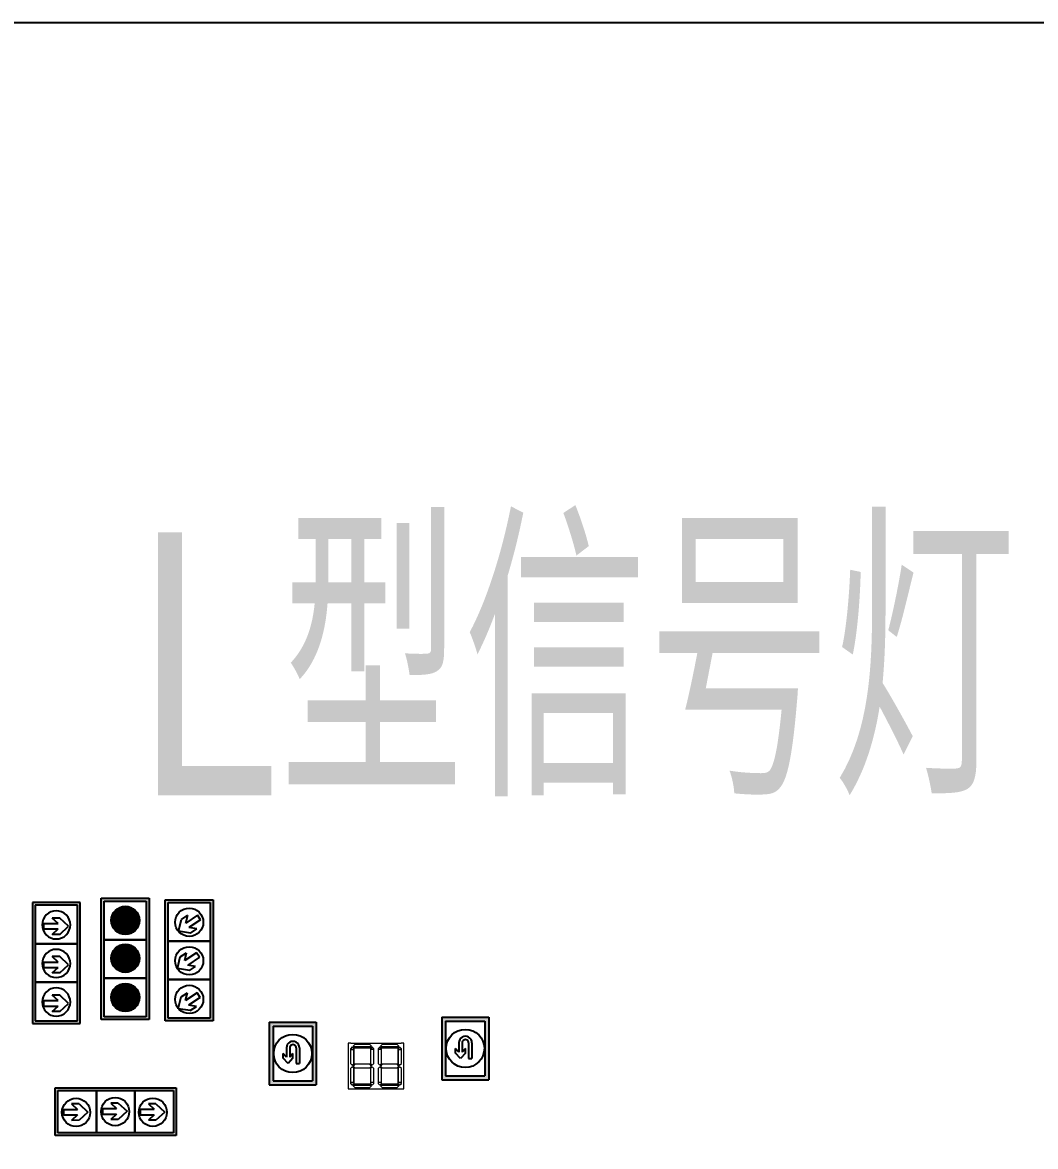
# Model space of a CAD drawing. Header units: millimetres. Extents: x 108070 to 108876, y 12470 to 12955.
# Drawn here: x 108112.1 to 108170, y 12818.6 to 12882.8 of the extents above; entities that cross this region are included whole.
import ezdxf

# ---------------------------------------------------------------- set-up
doc = ezdxf.new("R2010")
doc.units = ezdxf.units.MM
doc.header["$LTSCALE"] = 10
doc.layers.get('0').update_dxf_attribs({"linetype": 'CONTINUOUS'})
doc.layers.add('@-交通信号', color=7, linetype='CONTINUOUS')
doc.layers.add('@-图框', color=7, linetype='CONTINUOUS')
doc.styles.add('gpshz', font='txt.shx', dxfattribs={"width": 0.7, "bigfont": 'hztxt.shx'})

# ---------------------------------------------------------------- blocks, each defined once
blk = doc.blocks.new('A$C0A802095')
at = {"layer": '@-交通信号'}
h = blk.add_hatch(color=256, dxfattribs=at)
h.paths.add_polyline_path([(0, 2.385), (1.789, 2.385), (1.789, 0), (0, 0)])
h.paths.add_polyline_path([(0.149, 2.236), (1.64, 2.236), (1.64, 0.149), (0.149, 0.149)], flags=16)
at = {"layer": '@-交通信号', "color": 7}
for p, q in [((0, 2.385), (0, 0)), ((0, 2.385), (1.789, 2.385)), ((0.149, 2.236), (0.149, 0.149)), ((0.149, 2.236), (1.64, 2.236)), ((1.64, 2.236), (1.64, 0.149)), ((1.789, 2.385), (1.789, 0)), ((1.789, 1.189), (1.786, 1.193)), ((1.024, 0.812), (1.148, 0.812)), ((0, 0), (1.789, 0)), ((0.149, 0.149), (1.64, 0.149))]:
    blk.add_line(p, q, dxfattribs=at)
at = {"layer": '@-交通信号'}
for p, q in [((0.653, 1.407), (0.653, 1.051)), ((0.777, 1.407), (0.777, 1.051)), ((1.024, 1.407), (1.024, 0.812)), ((1.148, 1.407), (1.148, 0.812)), ((0.527, 1.015), (0.527, 1.187)), ((0.653, 1.051), (0.527, 1.187)), ((0.715, 0.812), (0.527, 1.015)), ((0.902, 1.015), (0.715, 0.812)), ((0.902, 1.187), (0.777, 1.051)), ((0.902, 1.015), (0.902, 1.187))]:
    blk.add_line(p, q, dxfattribs=at)
blk.add_lwpolyline([(0, 0), (1.789, 0)], dxfattribs=at)
at = {"layer": '@-交通信号', "color": 7}
blk.add_ellipse((0.895, 1.193), major_axis=(0, 0.727), ratio=1, start_param=4.712388, end_param=10.995573, dxfattribs=at)
at = {"layer": '@-交通信号'}
for major_axis in [(-0.175, 0.175), (-0.0875, 0.0875)]:
    blk.add_ellipse((0.901, 1.407), major_axis=major_axis, ratio=1, start_param=3.927162, end_param=7.068755, dxfattribs=at)
blk = doc.blocks.new('A$C08673EE5')
at = {"layer": '@-交通信号', "linetype": 'Continuous', "lineweight": 0}
for p, q in [((0, 530), (0, 0)), ((30, 530), (0, 530)), ((30, 530), (620, 530)), ((650, 530), (620, 530)), ((650, 0), (650, 530)), ((49, 487), (29, 467)), ((29, 467), (29, 294)), ((30, 459), (29, 459)), ((30, 459), (30, 468)), ((30, 459), (30, 467)), ((30, 459), (30, 459)), ((30, 459), (59, 459)), ((60, 459), (30, 459)), ((32, 459), (32, 459)), ((40, 459), (40, 459)), ((69, 467), (49, 487)), ((53, 459), (53, 459)), ((78, 516), (58, 496)), ((58, 496), (78, 476)), ((59, 459), (61, 459)), ((59, 459), (59, 459)), ((60, 459), (60, 460)), ((69, 459), (60, 459)), ((61, 459), (61, 285)), ((63, 491), (267, 491)), ((69, 294), (69, 467)), ((252, 516), (78, 516)), ((78, 476), (252, 476)), ((272, 496), (252, 516)), ((252, 476), (272, 496)), ((280, 487), (260, 467)), ((260, 467), (260, 294)), ((300, 459), (260, 459)), ((300, 467), (280, 487)), ((300, 294), (300, 467)), ((370, 487), (350, 467)), ((350, 467), (350, 294)), ((390, 459), (350, 459)), ((390, 467), (370, 487)), ((398, 516), (378, 496)), ((378, 496), (398, 476)), ((383, 491), (587, 491)), ((390, 294), (390, 467)), ((572, 516), (398, 516)), ((398, 476), (572, 476)), ((592, 496), (572, 516)), ((572, 476), (592, 496)), ((601, 487), (581, 467)), ((581, 467), (581, 294)), ((590, 459), (581, 459)), ((589, 285), (589, 459)), ((589, 459), (590, 459)), ((590, 460), (590, 459)), ((590, 459), (620, 459)), ((590, 459), (590, 459)), ((620, 459), (590, 459)), ((597, 459), (597, 459)), ((621, 467), (601, 487)), ((610, 459), (610, 459)), ((618, 459), (618, 459)), ((620, 468), (620, 459)), ((620, 467), (620, 459)), ((620, 459), (620, 459)), ((620, 459), (621, 459)), ((621, 294), (621, 467)), ((29, 294), (49, 274)), ((49, 274), (69, 294)), ((78, 285), (58, 265)), ((58, 265), (78, 245)), ((252, 285), (78, 285)), ((272, 265), (252, 285)), ((252, 245), (272, 265)), ((260, 294), (280, 274)), ((280, 274), (300, 294)), ((350, 294), (370, 274)), ((370, 274), (390, 294)), ((398, 285), (378, 265)), ((378, 265), (398, 245)), ((572, 285), (398, 285)), ((592, 265), (572, 285)), ((572, 245), (592, 265)), ((581, 294), (601, 274)), ((589, 263), (589, 267)), ((601, 274), (621, 294)), ((49, 256), (29, 236)), ((29, 236), (29, 63)), ((69, 236), (49, 256)), ((61, 245), (61, 71)), ((69, 63), (69, 236)), ((78, 245), (252, 245)), ((280, 256), (260, 236)), ((260, 236), (260, 63)), ((300, 236), (280, 256)), ((300, 63), (300, 236)), ((370, 256), (350, 236)), ((350, 236), (350, 63)), ((390, 236), (370, 256)), ((390, 63), (390, 236)), ((398, 245), (572, 245)), ((601, 256), (581, 236)), ((581, 236), (581, 63)), ((589, 71), (589, 245)), ((621, 236), (601, 256)), ((621, 63), (621, 236)), ((0, 0), (30, 0)), ((30, 71), (29, 71)), ((29, 63), (49, 43)), ((30, 71), (30, 71)), ((30, 62), (30, 71)), ((59, 71), (30, 71)), ((30, 62), (30, 71)), ((30, 71), (60, 71)), ((30, 0), (321, 0)), ((32, 71), (32, 71)), ((40, 71), (40, 71)), ((49, 43), (69, 63)), ((53, 71), (53, 71)), ((78, 54), (58, 34)), ((58, 34), (78, 14)), ((61, 71), (59, 71)), ((59, 71), (59, 71)), ((60, 71), (60, 69)), ((69, 71), (60, 71)), ((267, 39), (63, 39)), ((252, 54), (78, 54)), ((78, 14), (252, 14)), ((272, 34), (252, 54)), ((252, 14), (272, 34)), ((300, 71), (260, 71)), ((260, 63), (280, 43)), ((280, 43), (300, 63)), ((321, 0), (620, 0)), ((390, 71), (350, 71)), ((350, 63), (370, 43)), ((370, 43), (390, 63)), ((398, 54), (378, 34)), ((378, 34), (398, 14)), ((587, 39), (383, 39)), ((572, 54), (398, 54)), ((398, 14), (572, 14)), ((592, 34), (572, 54)), ((572, 14), (592, 34)), ((590, 71), (581, 71)), ((581, 63), (601, 43)), ((590, 71), (589, 71)), ((620, 71), (590, 71)), ((590, 71), (590, 71)), ((590, 71), (620, 71)), ((590, 69), (590, 71)), ((597, 71), (597, 71)), ((601, 43), (621, 63)), ((610, 71), (610, 71)), ((618, 71), (618, 71)), ((620, 71), (620, 71)), ((620, 71), (621, 71)), ((620, 71), (620, 62)), ((620, 71), (620, 62)), ((620, 0), (650, 0))]:
    blk.add_line(p, q, dxfattribs=at)
blk = doc.blocks.new('A$C543B7F0F')
at = {"layer": '@-交通信号'}
h = blk.add_hatch(color=256, dxfattribs=at)
h.paths.add_polyline_path([(0, 2.385), (1.789, 2.385), (1.789, 0), (0, 0)])
h.paths.add_polyline_path([(0.149, 2.236), (1.64, 2.236), (1.64, 0.149), (0.149, 0.149)], flags=16)
at = {"layer": '@-交通信号', "color": 7}
for p, q in [((0, 2.385), (0, 0)), ((0, 2.385), (1.789, 2.385)), ((0.149, 2.236), (0.149, 0.149)), ((0.149, 2.236), (1.64, 2.236)), ((1.64, 2.236), (1.64, 0.149)), ((1.789, 2.385), (1.789, 0)), ((1.789, 1.189), (1.786, 1.193)), ((1.024, 0.812), (1.148, 0.812)), ((0, 0), (1.789, 0)), ((0.149, 0.149), (1.64, 0.149))]:
    blk.add_line(p, q, dxfattribs=at)
at = {"layer": '@-交通信号'}
for p, q in [((0.653, 1.407), (0.653, 1.051)), ((0.777, 1.407), (0.777, 1.051)), ((1.024, 1.407), (1.024, 0.812)), ((1.148, 1.407), (1.148, 0.812)), ((0.527, 1.015), (0.527, 1.187)), ((0.653, 1.051), (0.527, 1.187)), ((0.715, 0.812), (0.527, 1.015)), ((0.902, 1.015), (0.715, 0.812)), ((0.902, 1.187), (0.777, 1.051)), ((0.902, 1.015), (0.902, 1.187)), ((0, 0), (1.789, 0))]:
    blk.add_line(p, q, dxfattribs=at)
at = {"layer": '@-交通信号', "color": 7}
blk.add_ellipse((0.895, 1.193), major_axis=(0, 0.727), ratio=1, start_param=4.712388, end_param=10.995573, dxfattribs=at)
at = {"layer": '@-交通信号'}
for major_axis in [(-0.175, 0.175), (-0.0875, 0.0875)]:
    blk.add_ellipse((0.901, 1.407), major_axis=major_axis, ratio=1, start_param=3.927162, end_param=7.068755, dxfattribs=at)
blk = doc.blocks.new('A$C2B1B455F')
at = {"layer": '@-交通信号'}
h = blk.add_hatch(color=256, dxfattribs=at)
h.paths.add_polyline_path([(0, 2.307), (0, 0.733), (0, -0.733), (0, -2.307), (-1.816, -2.307), (-1.816, -0.733), (-1.816, 0.733), (-1.816, 2.307)])
h.paths.add_polyline_path([(-0.106, 2.2), (-0.106, 0.733), (-0.106, -0.733), (-0.106, -2.2), (-1.71, -2.2), (-1.71, -0.733), (-1.71, 0.733), (-1.71, 2.2)], flags=16)
for p, q in [((-1.816, 0.733), (-1.816, 2.307)), ((-1.816, 2.307), (0, 2.307)), ((-1.71, 0.733), (-1.71, 2.2)), ((-1.71, 2.2), (-0.106, 2.2)), ((-0.106, 2.2), (-0.106, 0.733)), ((0, 2.307), (0, 0.733)), ((-1.076, 1.467), (-1.319, 1.711)), ((-1.064, 1.467), (-1.315, 1.718)), ((-1.052, 1.467), (-1.31, 1.726)), ((-1.04, 1.467), (-1.305, 1.733)), ((-1.028, 1.467), (-1.3, 1.74)), ((-1.016, 1.467), (-1.295, 1.747)), ((-1.003, 1.467), (-1.29, 1.754)), ((-0.991, 1.467), (-1.285, 1.761)), ((-0.979, 1.467), (-1.28, 1.768)), ((-0.967, 1.467), (-1.275, 1.775)), ((-0.955, 1.467), (-1.269, 1.781)), ((-0.943, 1.467), (-1.263, 1.788)), ((-0.931, 1.467), (-1.258, 1.794)), ((-0.919, 1.467), (-1.252, 1.8)), ((-0.907, 1.467), (-1.246, 1.806)), ((-0.902, 1.474), (-1.24, 1.812)), ((-0.902, 1.486), (-1.234, 1.818)), ((-0.902, 1.498), (-1.228, 1.824)), ((-0.902, 1.51), (-1.221, 1.83)), ((-0.902, 1.522), (-1.215, 1.835)), ((-0.902, 1.535), (-1.208, 1.841)), ((-0.902, 1.547), (-1.202, 1.846)), ((-0.902, 1.559), (-1.195, 1.852)), ((-0.902, 1.571), (-1.188, 1.857)), ((-0.902, 1.583), (-1.181, 1.862)), ((-0.902, 1.595), (-1.174, 1.867)), ((-0.902, 1.607), (-1.167, 1.871)), ((-0.902, 1.619), (-1.159, 1.876)), ((-0.902, 1.631), (-1.152, 1.881)), ((-0.902, 1.643), (-1.144, 1.885)), ((-0.902, 1.655), (-1.136, 1.89)), ((-0.902, 1.667), (-1.129, 1.894)), ((-0.902, 1.679), (-1.121, 1.898)), ((-0.902, 1.691), (-1.113, 1.902)), ((-0.902, 1.703), (-1.105, 1.906)), ((-0.902, 1.715), (-1.096, 1.91)), ((-0.902, 1.727), (-1.088, 1.913)), ((-0.902, 1.739), (-1.079, 1.917)), ((-0.902, 1.751), (-1.071, 1.92)), ((-0.902, 1.763), (-1.062, 1.923)), ((-0.902, 1.776), (-1.053, 1.926)), ((-0.902, 1.788), (-1.044, 1.929)), ((-0.902, 1.8), (-1.034, 1.932)), ((-0.902, 1.812), (-1.025, 1.935)), ((-0.902, 1.824), (-1.015, 1.937)), ((-0.902, 1.836), (-1.005, 1.939)), ((-0.902, 1.848), (-0.995, 1.941)), ((-0.902, 1.86), (-0.985, 1.943)), ((-0.902, 1.872), (-0.975, 1.945)), ((-0.902, 1.884), (-0.964, 1.946)), ((-0.902, 1.896), (-0.954, 1.948)), ((-0.902, 1.908), (-0.943, 1.949)), ((-0.902, 1.92), (-0.931, 1.95)), ((-0.902, 1.932), (-0.92, 1.95)), ((-0.902, 1.944), (-0.908, 1.95)), ((-0.425, 1.467), (-0.902, 1.944)), ((-0.437, 1.467), (-0.902, 1.932)), ((-0.449, 1.467), (-0.902, 1.92)), ((-0.461, 1.467), (-0.902, 1.908)), ((-0.473, 1.467), (-0.902, 1.896)), ((-0.485, 1.467), (-0.902, 1.884)), ((-0.497, 1.467), (-0.902, 1.872)), ((-0.509, 1.467), (-0.902, 1.86)), ((-0.522, 1.467), (-0.902, 1.848)), ((-0.534, 1.467), (-0.902, 1.836)), ((-0.546, 1.467), (-0.902, 1.824)), ((-0.558, 1.467), (-0.902, 1.812)), ((-0.57, 1.467), (-0.902, 1.8)), ((-0.582, 1.467), (-0.902, 1.788)), ((-0.594, 1.467), (-0.902, 1.776)), ((-0.606, 1.467), (-0.902, 1.763)), ((-0.618, 1.467), (-0.902, 1.751)), ((-0.63, 1.467), (-0.902, 1.739)), ((-0.642, 1.467), (-0.902, 1.727)), ((-0.654, 1.467), (-0.902, 1.715)), ((-0.419, 1.473), (-0.896, 1.95)), ((-0.419, 1.486), (-0.884, 1.95)), ((-0.42, 1.498), (-0.871, 1.949)), ((-0.421, 1.511), (-0.858, 1.948)), ((-0.422, 1.525), (-0.844, 1.947)), ((-0.424, 1.539), (-0.831, 1.945)), ((-0.427, 1.553), (-0.816, 1.943)), ((-0.429, 1.568), (-0.801, 1.94)), ((-0.433, 1.584), (-0.785, 1.936)), ((-0.437, 1.6), (-0.769, 1.932)), ((-0.443, 1.618), (-0.752, 1.927)), ((-0.449, 1.636), (-0.733, 1.92)), ((-0.457, 1.656), (-0.713, 1.912)), ((-0.467, 1.678), (-0.691, 1.902)), ((-0.48, 1.704), (-0.666, 1.889)), ((-0.499, 1.734), (-0.635, 1.87)), ((-0.538, 1.785), (-0.584, 1.831)), ((-0.906, 0.985), (-1.385, 1.463)), ((-0.918, 0.985), (-1.385, 1.451)), ((-0.931, 0.985), (-1.384, 1.438)), ((-0.944, 0.986), (-1.383, 1.425)), ((-0.957, 0.988), (-1.382, 1.412)), ((-0.971, 0.99), (-1.38, 1.398)), ((-0.986, 0.992), (-1.378, 1.384)), ((-1.293, 1.467), (-1.377, 1.552)), ((-0.902, 0.992), (-1.377, 1.467)), ((-1.281, 1.467), (-1.375, 1.562)), ((-1.001, 0.995), (-1.375, 1.369)), ((-1.269, 1.467), (-1.373, 1.572)), ((-1.256, 1.467), (-1.371, 1.582)), ((-1.016, 0.998), (-1.371, 1.353)), ((-1.244, 1.467), (-1.369, 1.592)), ((-1.032, 1.002), (-1.367, 1.337)), ((-1.232, 1.467), (-1.366, 1.601)), ((-0.902, 1.004), (-1.365, 1.467)), ((-1.22, 1.467), (-1.363, 1.61)), ((-1.05, 1.008), (-1.362, 1.32)), ((-1.208, 1.467), (-1.36, 1.619)), ((-1.196, 1.467), (-1.357, 1.628)), ((-1.068, 1.014), (-1.355, 1.301)), ((-1.184, 1.467), (-1.354, 1.637)), ((-0.902, 1.016), (-1.353, 1.467)), ((-1.172, 1.467), (-1.351, 1.646)), ((-1.16, 1.467), (-1.347, 1.655)), ((-1.148, 1.467), (-1.344, 1.663)), ((-0.902, 1.029), (-1.341, 1.467)), ((-1.136, 1.467), (-1.34, 1.671)), ((-1.124, 1.467), (-1.336, 1.679)), ((-1.112, 1.467), (-1.332, 1.687)), ((-0.902, 1.041), (-1.329, 1.467)), ((-1.1, 1.467), (-1.328, 1.695)), ((-1.088, 1.467), (-1.323, 1.703)), ((-0.902, 1.053), (-1.317, 1.467)), ((-0.902, 1.065), (-1.305, 1.467)), ((-0.902, 1.077), (-1.293, 1.467)), ((-0.902, 1.089), (-1.281, 1.467)), ((-0.902, 1.101), (-1.269, 1.467)), ((-0.902, 1.113), (-1.256, 1.467)), ((-0.902, 1.125), (-1.244, 1.467)), ((-0.902, 1.137), (-1.232, 1.467)), ((-0.902, 1.149), (-1.22, 1.467)), ((-0.902, 1.161), (-1.208, 1.467)), ((-0.902, 1.173), (-1.196, 1.467)), ((-0.902, 1.185), (-1.184, 1.467)), ((-0.902, 1.197), (-1.172, 1.467)), ((-0.902, 1.209), (-1.16, 1.467)), ((-0.902, 1.221), (-1.148, 1.467)), ((-0.902, 1.233), (-1.136, 1.467)), ((-0.902, 1.245), (-1.124, 1.467)), ((-0.902, 1.257), (-1.112, 1.467)), ((-0.902, 1.269), (-1.1, 1.467)), ((-0.902, 1.282), (-1.088, 1.467)), ((-0.902, 1.294), (-1.076, 1.467)), ((-0.902, 1.306), (-1.064, 1.467)), ((-0.902, 1.318), (-1.052, 1.467)), ((-0.902, 1.33), (-1.04, 1.467)), ((-0.902, 1.342), (-1.028, 1.467)), ((-0.902, 1.354), (-1.016, 1.467)), ((-0.902, 1.366), (-1.003, 1.467)), ((-0.902, 1.378), (-0.991, 1.467)), ((-0.902, 1.39), (-0.979, 1.467)), ((-0.902, 1.402), (-0.967, 1.467)), ((-0.902, 1.414), (-0.955, 1.467)), ((-0.902, 1.426), (-0.943, 1.467)), ((-0.902, 1.438), (-0.931, 1.467)), ((-0.902, 1.45), (-0.919, 1.467)), ((-0.902, 1.462), (-0.907, 1.467)), ((-0.666, 1.467), (-0.902, 1.703)), ((-0.678, 1.467), (-0.902, 1.691)), ((-0.69, 1.467), (-0.902, 1.679)), ((-0.702, 1.467), (-0.902, 1.667)), ((-0.714, 1.467), (-0.902, 1.655)), ((-0.726, 1.467), (-0.902, 1.643)), ((-0.738, 1.467), (-0.902, 1.631)), ((-0.75, 1.467), (-0.902, 1.619)), ((-0.763, 1.467), (-0.902, 1.607)), ((-0.775, 1.467), (-0.902, 1.595)), ((-0.787, 1.467), (-0.902, 1.583)), ((-0.799, 1.467), (-0.902, 1.571)), ((-0.811, 1.467), (-0.902, 1.559)), ((-0.823, 1.467), (-0.902, 1.547)), ((-0.835, 1.467), (-0.902, 1.535)), ((-0.847, 1.467), (-0.902, 1.522)), ((-0.859, 1.467), (-0.902, 1.51)), ((-0.871, 1.467), (-0.902, 1.498)), ((-0.883, 1.467), (-0.902, 1.486)), ((-0.895, 1.467), (-0.902, 1.474)), ((-0.563, 1.123), (-0.902, 1.462)), ((-0.569, 1.117), (-0.902, 1.45)), ((-0.575, 1.112), (-0.902, 1.438)), ((-0.582, 1.106), (-0.902, 1.426)), ((-0.588, 1.1), (-0.902, 1.414)), ((-0.595, 1.095), (-0.902, 1.402)), ((-0.601, 1.089), (-0.902, 1.39)), ((-0.608, 1.084), (-0.902, 1.378)), ((-0.615, 1.079), (-0.902, 1.366)), ((-0.622, 1.074), (-0.902, 1.354)), ((-0.629, 1.069), (-0.902, 1.342)), ((-0.636, 1.064), (-0.902, 1.33)), ((-0.644, 1.059), (-0.902, 1.318)), ((-0.651, 1.055), (-0.902, 1.306)), ((-0.659, 1.05), (-0.902, 1.294)), ((-0.557, 1.129), (-0.895, 1.467)), ((-0.551, 1.136), (-0.883, 1.467)), ((-0.545, 1.142), (-0.871, 1.467)), ((-0.54, 1.148), (-0.859, 1.467)), ((-0.534, 1.155), (-0.847, 1.467)), ((-0.528, 1.161), (-0.835, 1.467)), ((-0.523, 1.168), (-0.823, 1.467)), ((-0.518, 1.175), (-0.811, 1.467)), ((-0.513, 1.181), (-0.799, 1.467)), ((-0.508, 1.188), (-0.787, 1.467)), ((-0.503, 1.196), (-0.775, 1.467)), ((-0.498, 1.203), (-0.763, 1.467)), ((-0.493, 1.21), (-0.75, 1.467)), ((-0.489, 1.218), (-0.738, 1.467)), ((-0.484, 1.225), (-0.726, 1.467)), ((-0.48, 1.233), (-0.714, 1.467)), ((-0.475, 1.241), (-0.702, 1.467)), ((-0.471, 1.249), (-0.69, 1.467)), ((-0.467, 1.257), (-0.678, 1.467)), ((-0.463, 1.265), (-0.666, 1.467)), ((-0.46, 1.273), (-0.654, 1.467)), ((-0.456, 1.282), (-0.642, 1.467)), ((-0.453, 1.29), (-0.63, 1.467)), ((-0.449, 1.299), (-0.618, 1.467)), ((-0.446, 1.308), (-0.606, 1.467)), ((-0.443, 1.317), (-0.594, 1.467)), ((-0.44, 1.326), (-0.582, 1.467)), ((-0.437, 1.335), (-0.57, 1.467)), ((-0.435, 1.345), (-0.558, 1.467)), ((-0.432, 1.354), (-0.546, 1.467)), ((-0.43, 1.364), (-0.534, 1.467)), ((-0.428, 1.374), (-0.522, 1.467)), ((-0.426, 1.384), (-0.509, 1.467)), ((-0.424, 1.394), (-0.497, 1.467)), ((-0.423, 1.405), (-0.485, 1.467)), ((-0.422, 1.416), (-0.473, 1.467)), ((-1.088, 1.022), (-1.348, 1.281)), ((-1.11, 1.031), (-1.338, 1.26)), ((-1.134, 1.044), (-1.325, 1.235)), ((-1.164, 1.062), (-1.307, 1.205)), ((-1.209, 1.095), (-1.274, 1.16)), ((-0.666, 1.046), (-0.902, 1.282)), ((-0.674, 1.042), (-0.902, 1.269)), ((-0.682, 1.037), (-0.902, 1.257)), ((-0.69, 1.033), (-0.902, 1.245)), ((-0.698, 1.03), (-0.902, 1.233)), ((-0.706, 1.026), (-0.902, 1.221)), ((-0.715, 1.022), (-0.902, 1.209)), ((-0.723, 1.019), (-0.902, 1.197)), ((-0.732, 1.015), (-0.902, 1.185)), ((-0.741, 1.012), (-0.902, 1.173)), ((-0.75, 1.009), (-0.902, 1.161)), ((-0.759, 1.006), (-0.902, 1.149)), ((-0.768, 1.003), (-0.902, 1.137)), ((-0.778, 1.001), (-0.902, 1.125)), ((-0.787, 0.998), (-0.902, 1.113)), ((-0.797, 0.996), (-0.902, 1.101)), ((-0.807, 0.994), (-0.902, 1.089)), ((-0.817, 0.992), (-0.902, 1.077)), ((-0.827, 0.99), (-0.902, 1.065)), ((-0.838, 0.989), (-0.902, 1.053)), ((-0.849, 0.987), (-0.902, 1.041)), ((-0.86, 0.986), (-0.902, 1.029)), ((-0.871, 0.985), (-0.902, 1.016)), ((-0.882, 0.985), (-0.902, 1.004)), ((-1.816, -0.733), (-1.816, 0.733)), ((-1.71, 0.733), (-0.106, 0.733)), ((-1.71, -0.733), (-1.71, 0.733)), ((-0.106, 0.733), (-1.71, 0.733)), ((-0.902, 0.165), (-1.167, 0.43)), ((-0.902, 0.177), (-1.159, 0.435)), ((-0.902, 0.189), (-1.152, 0.439)), ((-0.902, 0.201), (-1.144, 0.444)), ((-0.902, 0.213), (-1.136, 0.448)), ((-0.902, 0.225), (-1.129, 0.452)), ((-0.902, 0.238), (-1.121, 0.456)), ((-0.902, 0.25), (-1.113, 0.46)), ((-0.902, 0.262), (-1.105, 0.464)), ((-0.902, 0.274), (-1.096, 0.468)), ((-0.902, 0.286), (-1.088, 0.472)), ((-0.902, 0.298), (-1.079, 0.475)), ((-0.902, 0.31), (-1.071, 0.478)), ((-0.902, 0.322), (-1.062, 0.482)), ((-0.902, 0.334), (-1.053, 0.485)), ((-0.902, 0.346), (-1.044, 0.488)), ((-0.902, 0.358), (-1.034, 0.49)), ((-0.902, 0.37), (-1.025, 0.493)), ((-0.902, 0.382), (-1.015, 0.495)), ((-0.902, 0.394), (-1.005, 0.498)), ((-0.902, 0.406), (-0.995, 0.5)), ((-0.902, 0.418), (-0.985, 0.502)), ((-0.902, 0.43), (-0.975, 0.503)), ((-0.902, 0.442), (-0.964, 0.505)), ((-0.902, 0.454), (-0.954, 0.506)), ((-0.902, 0.466), (-0.943, 0.507)), ((-0.902, 0.478), (-0.931, 0.508)), ((-0.902, 0.491), (-0.92, 0.509)), ((-0.902, 0.503), (-0.908, 0.509)), ((-0.425, 0.026), (-0.902, 0.503)), ((-0.437, 0.026), (-0.902, 0.491)), ((-0.449, 0.026), (-0.902, 0.478)), ((-0.461, 0.026), (-0.902, 0.466)), ((-0.473, 0.026), (-0.902, 0.454)), ((-0.485, 0.026), (-0.902, 0.442)), ((-0.497, 0.026), (-0.902, 0.43)), ((-0.419, 0.032), (-0.896, 0.509)), ((-0.419, 0.044), (-0.884, 0.509)), ((-0.42, 0.057), (-0.871, 0.508)), ((-0.421, 0.07), (-0.858, 0.507)), ((-0.422, 0.083), (-0.844, 0.505)), ((-0.424, 0.097), (-0.831, 0.504)), ((-0.427, 0.112), (-0.816, 0.501)), ((-0.429, 0.127), (-0.801, 0.498)), ((-0.433, 0.142), (-0.785, 0.495)), ((-0.437, 0.159), (-0.769, 0.49)), ((-0.443, 0.176), (-0.752, 0.485)), ((-0.449, 0.195), (-0.733, 0.478)), ((-0.457, 0.215), (-0.713, 0.47)), ((-0.467, 0.237), (-0.691, 0.46)), ((-0.48, 0.262), (-0.666, 0.447)), ((-0.499, 0.293), (-0.635, 0.428)), ((-0.106, 0.733), (-0.106, -0.733)), ((0, 0.733), (0, -0.733)), ((-1.377, 0.026), (-1.385, 0.034)), ((-0.906, -0.457), (-1.385, 0.022)), ((-0.918, -0.457), (-1.385, 0.009)), ((-1.353, 0.026), (-1.384, 0.057)), ((-1.365, 0.026), (-1.384, 0.045)), ((-1.341, 0.026), (-1.383, 0.068)), ((-1.329, 0.026), (-1.382, 0.079)), ((-1.317, 0.026), (-1.381, 0.09)), ((-1.305, 0.026), (-1.379, 0.1)), ((-1.293, 0.026), (-1.377, 0.111)), ((-0.902, -0.449), (-1.377, 0.026)), ((-1.281, 0.026), (-1.375, 0.121)), ((-1.269, 0.026), (-1.373, 0.131)), ((-1.256, 0.026), (-1.371, 0.14)), ((-1.244, 0.026), (-1.369, 0.15)), ((-1.232, 0.026), (-1.366, 0.159)), ((-0.902, -0.437), (-1.365, 0.026)), ((-1.22, 0.026), (-1.363, 0.169)), ((-1.208, 0.026), (-1.36, 0.178)), ((-1.196, 0.026), (-1.357, 0.187)), ((-1.184, 0.026), (-1.354, 0.196)), ((-0.902, -0.425), (-1.353, 0.026)), ((-1.172, 0.026), (-1.351, 0.204)), ((-1.16, 0.026), (-1.347, 0.213)), ((-1.148, 0.026), (-1.344, 0.221)), ((-0.902, -0.413), (-1.341, 0.026)), ((-1.136, 0.026), (-1.34, 0.23)), ((-1.124, 0.026), (-1.336, 0.238)), ((-1.112, 0.026), (-1.332, 0.246)), ((-0.902, -0.401), (-1.329, 0.026)), ((-1.1, 0.026), (-1.328, 0.254)), ((-1.088, 0.026), (-1.323, 0.262)), ((-1.076, 0.026), (-1.319, 0.269)), ((-0.902, -0.389), (-1.317, 0.026)), ((-1.064, 0.026), (-1.315, 0.277)), ((-1.052, 0.026), (-1.31, 0.284)), ((-1.04, 0.026), (-1.305, 0.291)), ((-0.902, -0.377), (-1.305, 0.026)), ((-1.028, 0.026), (-1.3, 0.299)), ((-1.016, 0.026), (-1.295, 0.306)), ((-0.902, -0.365), (-1.293, 0.026)), ((-1.003, 0.026), (-1.29, 0.313)), ((-0.991, 0.026), (-1.285, 0.32)), ((-0.902, -0.353), (-1.281, 0.026)), ((-0.979, 0.026), (-1.28, 0.326)), ((-0.967, 0.026), (-1.275, 0.333)), ((-0.955, 0.026), (-1.269, 0.34)), ((-0.902, -0.341), (-1.269, 0.026)), ((-0.943, 0.026), (-1.263, 0.346)), ((-0.931, 0.026), (-1.258, 0.352)), ((-0.902, -0.329), (-1.256, 0.026)), ((-0.919, 0.026), (-1.252, 0.359)), ((-0.907, 0.026), (-1.246, 0.365)), ((-0.902, -0.317), (-1.244, 0.026)), ((-0.902, 0.033), (-1.24, 0.371)), ((-0.902, 0.045), (-1.234, 0.377)), ((-0.902, -0.305), (-1.232, 0.026)), ((-0.902, 0.057), (-1.228, 0.382)), ((-0.902, 0.069), (-1.221, 0.388)), ((-0.902, -0.293), (-1.22, 0.026)), ((-0.902, 0.081), (-1.215, 0.394)), ((-0.902, 0.093), (-1.208, 0.399)), ((-0.902, -0.281), (-1.208, 0.026)), ((-0.902, 0.105), (-1.202, 0.405)), ((-0.902, -0.269), (-1.196, 0.026)), ((-0.902, 0.117), (-1.195, 0.41)), ((-0.902, 0.129), (-1.188, 0.415)), ((-0.902, -0.256), (-1.184, 0.026)), ((-0.902, 0.141), (-1.181, 0.42)), ((-0.902, 0.153), (-1.174, 0.425)), ((-0.902, -0.244), (-1.172, 0.026)), ((-0.902, -0.232), (-1.16, 0.026)), ((-0.902, -0.22), (-1.148, 0.026)), ((-0.902, -0.208), (-1.136, 0.026)), ((-0.902, -0.196), (-1.124, 0.026)), ((-0.902, -0.184), (-1.112, 0.026)), ((-0.902, -0.172), (-1.1, 0.026)), ((-0.902, -0.16), (-1.088, 0.026)), ((-0.902, -0.148), (-1.076, 0.026)), ((-0.902, -0.136), (-1.064, 0.026)), ((-0.902, -0.124), (-1.052, 0.026)), ((-0.902, -0.112), (-1.04, 0.026)), ((-0.902, -0.1), (-1.028, 0.026)), ((-0.902, -0.088), (-1.016, 0.026)), ((-0.902, -0.076), (-1.003, 0.026)), ((-0.902, -0.064), (-0.991, 0.026)), ((-0.902, -0.052), (-0.979, 0.026)), ((-0.902, -0.04), (-0.967, 0.026)), ((-0.902, -0.028), (-0.955, 0.026)), ((-0.902, -0.016), (-0.943, 0.026)), ((-0.902, -0.003), (-0.931, 0.026)), ((-0.902, 0.009), (-0.919, 0.026)), ((-0.902, 0.021), (-0.907, 0.026)), ((-0.509, 0.026), (-0.902, 0.418)), ((-0.522, 0.026), (-0.902, 0.406)), ((-0.534, 0.026), (-0.902, 0.394)), ((-0.546, 0.026), (-0.902, 0.382)), ((-0.558, 0.026), (-0.902, 0.37)), ((-0.57, 0.026), (-0.902, 0.358)), ((-0.582, 0.026), (-0.902, 0.346)), ((-0.594, 0.026), (-0.902, 0.334)), ((-0.606, 0.026), (-0.902, 0.322)), ((-0.618, 0.026), (-0.902, 0.31)), ((-0.63, 0.026), (-0.902, 0.298)), ((-0.642, 0.026), (-0.902, 0.286)), ((-0.654, 0.026), (-0.902, 0.274)), ((-0.666, 0.026), (-0.902, 0.262)), ((-0.678, 0.026), (-0.902, 0.25)), ((-0.69, 0.026), (-0.902, 0.238)), ((-0.702, 0.026), (-0.902, 0.225)), ((-0.714, 0.026), (-0.902, 0.213)), ((-0.726, 0.026), (-0.902, 0.201)), ((-0.738, 0.026), (-0.902, 0.189)), ((-0.75, 0.026), (-0.902, 0.177)), ((-0.763, 0.026), (-0.902, 0.165)), ((-0.775, 0.026), (-0.902, 0.153)), ((-0.787, 0.026), (-0.902, 0.141)), ((-0.799, 0.026), (-0.902, 0.129)), ((-0.811, 0.026), (-0.902, 0.117)), ((-0.823, 0.026), (-0.902, 0.105)), ((-0.835, 0.026), (-0.902, 0.093)), ((-0.847, 0.026), (-0.902, 0.081)), ((-0.859, 0.026), (-0.902, 0.069)), ((-0.871, 0.026), (-0.902, 0.057)), ((-0.883, 0.026), (-0.902, 0.045)), ((-0.895, 0.026), (-0.902, 0.033)), ((-0.563, -0.318), (-0.902, 0.021)), ((-0.569, -0.324), (-0.902, 0.009)), ((-0.557, -0.312), (-0.895, 0.026)), ((-0.551, -0.306), (-0.883, 0.026)), ((-0.545, -0.3), (-0.871, 0.026)), ((-0.54, -0.294), (-0.859, 0.026)), ((-0.534, -0.287), (-0.847, 0.026)), ((-0.528, -0.28), (-0.835, 0.026)), ((-0.523, -0.274), (-0.823, 0.026)), ((-0.518, -0.267), (-0.811, 0.026)), ((-0.513, -0.26), (-0.799, 0.026)), ((-0.508, -0.253), (-0.787, 0.026)), ((-0.503, -0.246), (-0.775, 0.026)), ((-0.498, -0.239), (-0.763, 0.026)), ((-0.493, -0.231), (-0.75, 0.026)), ((-0.489, -0.224), (-0.738, 0.026)), ((-0.484, -0.216), (-0.726, 0.026)), ((-0.48, -0.209), (-0.714, 0.026)), ((-0.475, -0.201), (-0.702, 0.026)), ((-0.471, -0.193), (-0.69, 0.026)), ((-0.467, -0.185), (-0.678, 0.026)), ((-0.463, -0.177), (-0.666, 0.026)), ((-0.46, -0.169), (-0.654, 0.026)), ((-0.456, -0.16), (-0.642, 0.026)), ((-0.453, -0.152), (-0.63, 0.026)), ((-0.449, -0.143), (-0.618, 0.026)), ((-0.446, -0.134), (-0.606, 0.026)), ((-0.443, -0.125), (-0.594, 0.026)), ((-0.538, 0.344), (-0.584, 0.39)), ((-0.44, -0.116), (-0.582, 0.026)), ((-0.437, -0.107), (-0.57, 0.026)), ((-0.435, -0.097), (-0.558, 0.026)), ((-0.432, -0.087), (-0.546, 0.026)), ((-0.43, -0.078), (-0.534, 0.026)), ((-0.428, -0.068), (-0.522, 0.026)), ((-0.426, -0.058), (-0.509, 0.026)), ((-0.424, -0.047), (-0.497, 0.026)), ((-0.423, -0.037), (-0.485, 0.026)), ((-0.422, -0.026), (-0.473, 0.026)), ((-0.421, -0.015), (-0.461, 0.026)), ((-0.42, -0.004), (-0.449, 0.026)), ((-0.419, 0.008), (-0.437, 0.026)), ((-0.419, 0.02), (-0.425, 0.026)), ((-0.931, -0.456), (-1.384, -0.003)), ((-0.944, -0.455), (-1.383, -0.016)), ((-0.957, -0.454), (-1.382, -0.03)), ((-0.971, -0.452), (-1.38, -0.044)), ((-0.986, -0.45), (-1.378, -0.058)), ((-1.001, -0.447), (-1.375, -0.073)), ((-1.016, -0.443), (-1.371, -0.088)), ((-1.032, -0.439), (-1.367, -0.105)), ((-1.05, -0.434), (-1.362, -0.122)), ((-1.068, -0.428), (-1.355, -0.14)), ((-1.088, -0.42), (-1.348, -0.16)), ((-1.11, -0.41), (-1.338, -0.182)), ((-1.134, -0.397), (-1.325, -0.207)), ((-1.164, -0.38), (-1.307, -0.237)), ((-1.209, -0.347), (-1.274, -0.282)), ((-0.575, -0.33), (-0.902, -0.003)), ((-0.582, -0.336), (-0.902, -0.016)), ((-0.588, -0.341), (-0.902, -0.028)), ((-0.595, -0.347), (-0.902, -0.04)), ((-0.601, -0.352), (-0.902, -0.052)), ((-0.608, -0.358), (-0.902, -0.064)), ((-0.615, -0.363), (-0.902, -0.076)), ((-0.622, -0.368), (-0.902, -0.088)), ((-0.629, -0.373), (-0.902, -0.1)), ((-0.636, -0.378), (-0.902, -0.112)), ((-0.644, -0.382), (-0.902, -0.124)), ((-0.651, -0.387), (-0.902, -0.136)), ((-0.659, -0.391), (-0.902, -0.148)), ((-0.666, -0.396), (-0.902, -0.16)), ((-0.674, -0.4), (-0.902, -0.172)), ((-0.682, -0.404), (-0.902, -0.184)), ((-0.69, -0.408), (-0.902, -0.196)), ((-0.698, -0.412), (-0.902, -0.208)), ((-0.706, -0.416), (-0.902, -0.22)), ((-0.715, -0.419), (-0.902, -0.232)), ((-0.723, -0.423), (-0.902, -0.244)), ((-0.732, -0.426), (-0.902, -0.256)), ((-0.741, -0.43), (-0.902, -0.269)), ((-0.75, -0.433), (-0.902, -0.281)), ((-0.759, -0.436), (-0.902, -0.293)), ((-0.768, -0.438), (-0.902, -0.305)), ((-0.778, -0.441), (-0.902, -0.317)), ((-0.787, -0.443), (-0.902, -0.329)), ((-0.797, -0.446), (-0.902, -0.341)), ((-0.807, -0.448), (-0.902, -0.353)), ((-0.817, -0.45), (-0.902, -0.365)), ((-0.827, -0.451), (-0.902, -0.377)), ((-0.838, -0.453), (-0.902, -0.389)), ((-0.849, -0.454), (-0.902, -0.401)), ((-0.86, -0.455), (-0.902, -0.413)), ((-0.871, -0.456), (-0.902, -0.425)), ((-1.816, -2.307), (-1.816, -0.733)), ((-0.106, -0.733), (-1.71, -0.733)), ((-1.71, -0.733), (-0.106, -0.733)), ((-1.71, -2.2), (-1.71, -0.733)), ((-0.882, -0.457), (-0.902, -0.437)), ((-0.894, -0.457), (-0.902, -0.449)), ((-0.106, -0.733), (-0.106, -2.2)), ((0, -0.733), (0, -2.307)), ((-1.16, -1.466), (-1.347, -1.279)), ((-1.148, -1.466), (-1.344, -1.271)), ((-1.136, -1.466), (-1.34, -1.262)), ((-1.124, -1.466), (-1.336, -1.254)), ((-1.112, -1.466), (-1.332, -1.246)), ((-1.1, -1.466), (-1.328, -1.238)), ((-1.088, -1.466), (-1.323, -1.23)), ((-1.076, -1.466), (-1.319, -1.223)), ((-1.064, -1.466), (-1.315, -1.215)), ((-1.052, -1.466), (-1.31, -1.208)), ((-1.04, -1.466), (-1.305, -1.2)), ((-1.028, -1.466), (-1.3, -1.193)), ((-1.016, -1.466), (-1.295, -1.186)), ((-1.003, -1.466), (-1.29, -1.179)), ((-0.991, -1.466), (-1.285, -1.172)), ((-0.979, -1.466), (-1.28, -1.165)), ((-0.967, -1.466), (-1.275, -1.159)), ((-0.955, -1.466), (-1.269, -1.152)), ((-0.943, -1.466), (-1.263, -1.146)), ((-0.931, -1.466), (-1.258, -1.139)), ((-0.919, -1.466), (-1.252, -1.133)), ((-0.907, -1.466), (-1.246, -1.127)), ((-0.902, -1.459), (-1.24, -1.121)), ((-0.902, -1.447), (-1.234, -1.115)), ((-0.902, -1.435), (-1.228, -1.109)), ((-0.902, -1.423), (-1.221, -1.104)), ((-0.902, -1.411), (-1.215, -1.098)), ((-0.902, -1.399), (-1.208, -1.093)), ((-0.902, -1.387), (-1.202, -1.087)), ((-0.902, -1.375), (-1.195, -1.082)), ((-0.902, -1.363), (-1.188, -1.077)), ((-0.902, -1.351), (-1.181, -1.072)), ((-0.902, -1.339), (-1.174, -1.067)), ((-0.902, -1.327), (-1.167, -1.062)), ((-0.902, -1.315), (-1.159, -1.057)), ((-0.902, -1.303), (-1.152, -1.053)), ((-0.902, -1.291), (-1.144, -1.048)), ((-0.902, -1.278), (-1.136, -1.044)), ((-0.902, -1.266), (-1.129, -1.04)), ((-0.902, -1.254), (-1.121, -1.035)), ((-0.902, -1.242), (-1.113, -1.031)), ((-0.902, -1.23), (-1.105, -1.028)), ((-0.902, -1.218), (-1.096, -1.024)), ((-0.902, -1.206), (-1.088, -1.02)), ((-0.902, -1.194), (-1.079, -1.017)), ((-0.902, -1.182), (-1.071, -1.013)), ((-0.902, -1.17), (-1.062, -1.01)), ((-0.902, -1.158), (-1.053, -1.007)), ((-0.902, -1.146), (-1.044, -1.004)), ((-0.902, -1.134), (-1.034, -1.002)), ((-0.902, -1.122), (-1.025, -0.999)), ((-0.902, -1.11), (-1.015, -0.996)), ((-0.902, -1.098), (-1.005, -0.994)), ((-0.902, -1.086), (-0.995, -0.992)), ((-0.902, -1.074), (-0.985, -0.99)), ((-0.902, -1.062), (-0.975, -0.989)), ((-0.902, -1.05), (-0.964, -0.987)), ((-0.902, -1.038), (-0.954, -0.986)), ((-0.902, -1.025), (-0.943, -0.985)), ((-0.902, -1.013), (-0.931, -0.984)), ((-0.902, -1.001), (-0.92, -0.983)), ((-0.902, -0.989), (-0.908, -0.983)), ((-0.425, -1.466), (-0.902, -0.989)), ((-0.437, -1.466), (-0.902, -1.001)), ((-0.449, -1.466), (-0.902, -1.013)), ((-0.461, -1.466), (-0.902, -1.025)), ((-0.473, -1.466), (-0.902, -1.038)), ((-0.485, -1.466), (-0.902, -1.05)), ((-0.497, -1.466), (-0.902, -1.062)), ((-0.509, -1.466), (-0.902, -1.074)), ((-0.522, -1.466), (-0.902, -1.086)), ((-0.534, -1.466), (-0.902, -1.098)), ((-0.546, -1.466), (-0.902, -1.11)), ((-0.558, -1.466), (-0.902, -1.122)), ((-0.57, -1.466), (-0.902, -1.134)), ((-0.582, -1.466), (-0.902, -1.146)), ((-0.594, -1.466), (-0.902, -1.158)), ((-0.606, -1.466), (-0.902, -1.17)), ((-0.618, -1.466), (-0.902, -1.182)), ((-0.63, -1.466), (-0.902, -1.194)), ((-0.642, -1.466), (-0.902, -1.206)), ((-0.654, -1.466), (-0.902, -1.218)), ((-0.666, -1.466), (-0.902, -1.23)), ((-0.678, -1.466), (-0.902, -1.242)), ((-0.69, -1.466), (-0.902, -1.254)), ((-0.702, -1.466), (-0.902, -1.266)), ((-0.714, -1.466), (-0.902, -1.278)), ((-0.419, -1.46), (-0.896, -0.983)), ((-0.419, -1.448), (-0.884, -0.983)), ((-0.42, -1.435), (-0.871, -0.984)), ((-0.421, -1.422), (-0.858, -0.985)), ((-0.422, -1.409), (-0.844, -0.986)), ((-0.424, -1.395), (-0.831, -0.988)), ((-0.427, -1.38), (-0.816, -0.991)), ((-0.429, -1.365), (-0.801, -0.994)), ((-0.433, -1.35), (-0.785, -0.997)), ((-0.437, -1.333), (-0.769, -1.002)), ((-0.443, -1.316), (-0.752, -1.007)), ((-0.449, -1.297), (-0.733, -1.013)), ((-0.457, -1.277), (-0.713, -1.021)), ((-0.467, -1.255), (-0.691, -1.031)), ((-0.48, -1.23), (-0.666, -1.045)), ((-0.499, -1.199), (-0.635, -1.064)), ((-0.538, -1.148), (-0.584, -1.102)), ((-0.906, -1.949), (-1.385, -1.47)), ((-0.918, -1.949), (-1.385, -1.483)), ((-0.931, -1.948), (-1.384, -1.495)), ((-0.944, -1.947), (-1.383, -1.508)), ((-0.957, -1.946), (-1.382, -1.522)), ((-0.971, -1.944), (-1.38, -1.535)), ((-0.986, -1.942), (-1.378, -1.55)), ((-1.293, -1.466), (-1.377, -1.381)), ((-0.902, -1.941), (-1.377, -1.466)), ((-1.281, -1.466), (-1.375, -1.371)), ((-1.001, -1.939), (-1.375, -1.565)), ((-1.269, -1.466), (-1.373, -1.361)), ((-1.256, -1.466), (-1.371, -1.351)), ((-1.016, -1.935), (-1.371, -1.58)), ((-1.244, -1.466), (-1.369, -1.342)), ((-1.032, -1.931), (-1.367, -1.597)), ((-1.232, -1.466), (-1.366, -1.332)), ((-0.902, -1.929), (-1.365, -1.466)), ((-1.22, -1.466), (-1.363, -1.323)), ((-1.05, -1.926), (-1.362, -1.614)), ((-1.208, -1.466), (-1.36, -1.314)), ((-1.196, -1.466), (-1.357, -1.305)), ((-1.068, -1.92), (-1.355, -1.632)), ((-1.184, -1.466), (-1.354, -1.296)), ((-0.902, -1.917), (-1.353, -1.466)), ((-1.172, -1.466), (-1.351, -1.288)), ((-1.088, -1.912), (-1.348, -1.652)), ((-0.902, -1.905), (-1.341, -1.466)), ((-1.11, -1.902), (-1.338, -1.674)), ((-0.902, -1.893), (-1.329, -1.466)), ((-1.134, -1.889), (-1.325, -1.698)), ((-0.902, -1.881), (-1.317, -1.466)), ((-0.902, -1.869), (-1.305, -1.466)), ((-0.902, -1.857), (-1.293, -1.466)), ((-0.902, -1.845), (-1.281, -1.466)), ((-0.902, -1.833), (-1.269, -1.466)), ((-0.902, -1.821), (-1.256, -1.466)), ((-0.902, -1.809), (-1.244, -1.466)), ((-0.902, -1.797), (-1.232, -1.466)), ((-0.902, -1.785), (-1.22, -1.466)), ((-0.902, -1.772), (-1.208, -1.466)), ((-0.902, -1.76), (-1.196, -1.466)), ((-0.902, -1.748), (-1.184, -1.466)), ((-0.902, -1.736), (-1.172, -1.466)), ((-0.902, -1.724), (-1.16, -1.466)), ((-0.902, -1.712), (-1.148, -1.466)), ((-0.902, -1.7), (-1.136, -1.466)), ((-0.902, -1.688), (-1.124, -1.466)), ((-0.902, -1.676), (-1.112, -1.466)), ((-0.902, -1.664), (-1.1, -1.466)), ((-0.902, -1.652), (-1.088, -1.466)), ((-0.902, -1.64), (-1.076, -1.466)), ((-0.902, -1.628), (-1.064, -1.466)), ((-0.902, -1.616), (-1.052, -1.466)), ((-0.902, -1.604), (-1.04, -1.466)), ((-0.902, -1.592), (-1.028, -1.466)), ((-0.902, -1.58), (-1.016, -1.466)), ((-0.902, -1.568), (-1.003, -1.466)), ((-0.902, -1.556), (-0.991, -1.466)), ((-0.902, -1.544), (-0.979, -1.466)), ((-0.902, -1.531), (-0.967, -1.466)), ((-0.902, -1.519), (-0.955, -1.466)), ((-0.902, -1.507), (-0.943, -1.466)), ((-0.902, -1.495), (-0.931, -1.466)), ((-0.902, -1.483), (-0.919, -1.466)), ((-0.902, -1.471), (-0.907, -1.466)), ((-0.726, -1.466), (-0.902, -1.291)), ((-0.738, -1.466), (-0.902, -1.303)), ((-0.75, -1.466), (-0.902, -1.315)), ((-0.763, -1.466), (-0.902, -1.327)), ((-0.775, -1.466), (-0.902, -1.339)), ((-0.787, -1.466), (-0.902, -1.351)), ((-0.799, -1.466), (-0.902, -1.363)), ((-0.811, -1.466), (-0.902, -1.375)), ((-0.823, -1.466), (-0.902, -1.387)), ((-0.835, -1.466), (-0.902, -1.399)), ((-0.847, -1.466), (-0.902, -1.411)), ((-0.859, -1.466), (-0.902, -1.423)), ((-0.871, -1.466), (-0.902, -1.435)), ((-0.883, -1.466), (-0.902, -1.447)), ((-0.895, -1.466), (-0.902, -1.459)), ((-0.563, -1.81), (-0.902, -1.471)), ((-0.569, -1.816), (-0.902, -1.483)), ((-0.575, -1.822), (-0.902, -1.495)), ((-0.582, -1.828), (-0.902, -1.507)), ((-0.588, -1.833), (-0.902, -1.519)), ((-0.595, -1.839), (-0.902, -1.531)), ((-0.601, -1.844), (-0.902, -1.544)), ((-0.608, -1.849), (-0.902, -1.556)), ((-0.615, -1.855), (-0.902, -1.568)), ((-0.622, -1.86), (-0.902, -1.58)), ((-0.629, -1.865), (-0.902, -1.592)), ((-0.636, -1.869), (-0.902, -1.604)), ((-0.644, -1.874), (-0.902, -1.616)), ((-0.651, -1.879), (-0.902, -1.628)), ((-0.659, -1.883), (-0.902, -1.64)), ((-0.666, -1.888), (-0.902, -1.652)), ((-0.674, -1.892), (-0.902, -1.664)), ((-0.682, -1.896), (-0.902, -1.676)), ((-0.69, -1.9), (-0.902, -1.688)), ((-0.698, -1.904), (-0.902, -1.7)), ((-0.557, -1.804), (-0.895, -1.466)), ((-0.551, -1.798), (-0.883, -1.466)), ((-0.545, -1.792), (-0.871, -1.466)), ((-0.54, -1.785), (-0.859, -1.466)), ((-0.534, -1.779), (-0.847, -1.466)), ((-0.528, -1.772), (-0.835, -1.466)), ((-0.523, -1.766), (-0.823, -1.466)), ((-0.518, -1.759), (-0.811, -1.466)), ((-0.513, -1.752), (-0.799, -1.466)), ((-0.508, -1.745), (-0.787, -1.466)), ((-0.503, -1.738), (-0.775, -1.466)), ((-0.498, -1.731), (-0.763, -1.466)), ((-0.493, -1.723), (-0.75, -1.466)), ((-0.489, -1.716), (-0.738, -1.466)), ((-0.484, -1.708), (-0.726, -1.466)), ((-0.48, -1.701), (-0.714, -1.466)), ((-0.475, -1.693), (-0.702, -1.466)), ((-0.471, -1.685), (-0.69, -1.466)), ((-0.467, -1.677), (-0.678, -1.466)), ((-0.463, -1.669), (-0.666, -1.466)), ((-0.46, -1.66), (-0.654, -1.466)), ((-0.456, -1.652), (-0.642, -1.466)), ((-0.453, -1.643), (-0.63, -1.466)), ((-0.449, -1.635), (-0.618, -1.466)), ((-0.446, -1.626), (-0.606, -1.466)), ((-0.443, -1.617), (-0.594, -1.466)), ((-0.44, -1.608), (-0.582, -1.466)), ((-0.437, -1.598), (-0.57, -1.466)), ((-0.435, -1.589), (-0.558, -1.466)), ((-0.432, -1.579), (-0.546, -1.466)), ((-0.43, -1.57), (-0.534, -1.466)), ((-0.428, -1.56), (-0.522, -1.466)), ((-0.426, -1.549), (-0.509, -1.466)), ((-0.424, -1.539), (-0.497, -1.466)), ((-0.423, -1.528), (-0.485, -1.466)), ((-0.422, -1.518), (-0.473, -1.466)), ((-1.164, -1.872), (-1.307, -1.728)), ((-1.209, -1.839), (-1.274, -1.773)), ((-0.706, -1.908), (-0.902, -1.712)), ((-0.715, -1.911), (-0.902, -1.724)), ((-0.723, -1.915), (-0.902, -1.736)), ((-0.732, -1.918), (-0.902, -1.748)), ((-0.741, -1.921), (-0.902, -1.76)), ((-0.75, -1.924), (-0.902, -1.772)), ((-0.759, -1.927), (-0.902, -1.785)), ((-0.768, -1.93), (-0.902, -1.797)), ((-0.778, -1.933), (-0.902, -1.809)), ((-0.787, -1.935), (-0.902, -1.821)), ((-0.797, -1.937), (-0.902, -1.833)), ((-0.807, -1.94), (-0.902, -1.845)), ((-0.817, -1.942), (-0.902, -1.857)), ((-0.827, -1.943), (-0.902, -1.869)), ((-0.838, -1.945), (-0.902, -1.881)), ((-0.849, -1.946), (-0.902, -1.893)), ((-0.86, -1.947), (-0.902, -1.905)), ((-0.871, -1.948), (-0.902, -1.917)), ((-0.882, -1.949), (-0.902, -1.929)), ((0, -2.307), (-1.816, -2.307)), ((-0.106, -2.2), (-1.71, -2.2))]:
    blk.add_line(p, q, dxfattribs=at)
for centre, major_axis, start_param, end_param in [((-0.902, 1.467), (0.379, 0.379), 5.497787, 11.780972), ((-0.902, 1.467), (-0.342, 0.342), 3.926991, 10.210176), ((-0.902, 0.026), (0.379, 0.379), 5.497787, 11.780972), ((-0.902, 0.026), (-0.342, 0.342), 3.926991, 10.210176), ((-0.902, -1.466), (0.379, 0.379), 5.497787, 11.780972), ((-0.902, -1.466), (-0.342, 0.342), 3.926991, 10.210176)]:
    blk.add_ellipse(centre, major_axis=major_axis, ratio=1, start_param=start_param, end_param=end_param, dxfattribs=at)
blk = doc.blocks.new('A$C36491B19')
at = {"layer": '@-交通信号'}
h = blk.add_hatch(color=256, dxfattribs=at)
h.paths.add_polyline_path([(0, 3.46), (0, 1.1), (0, -1.1), (0, -3.46), (-2.724, -3.461), (-2.724, -1.101), (-2.725, 1.1), (-2.725, 3.46)])
h.paths.add_polyline_path([(-0.16, 3.301), (-0.16, 1.1), (-0.16, -1.1), (-0.159, -3.301), (-2.564, -3.301), (-2.564, -1.101), (-2.565, 1.1), (-2.565, 3.3)], flags=16)
for p, q in [((-2.725, 3.46), (0, 3.46)), ((-2.725, 1.1), (-2.725, 3.46)), ((-2.565, 3.3), (-0.16, 3.301)), ((-2.565, 1.1), (-2.565, 3.3)), ((-0.16, 3.301), (-0.16, 1.1)), ((0, 3.46), (0, 1.1)), ((-1.803, 2.339), (-1.444, 2.576)), ((-1.554, 2.128), (-1.444, 2.576)), ((-0.881, 2.572), (-1.554, 2.128)), ((-0.711, 2.314), (-0.881, 2.572)), ((-1.967, 1.671), (-1.803, 2.339)), ((-0.711, 2.314), (-1.384, 1.871)), ((-1.288, 1.558), (-1.967, 1.671)), ((-0.929, 1.795), (-1.384, 1.871)), ((-1.288, 1.558), (-0.929, 1.795)), ((-2.724, -1.101), (-2.725, 1.1)), ((-2.564, -1.101), (-2.565, 1.1)), ((-0.16, 1.1), (-2.565, 1.1)), ((-2.565, 1.1), (-0.16, 1.1)), ((-0.16, 1.1), (-0.16, -1.1)), ((0, 1.1), (0, -1.1)), ((-2.031, -0.468), (-1.867, 0.2)), ((-1.867, 0.2), (-1.507, 0.437)), ((-1.617, -0.011), (-1.507, 0.437)), ((-0.944, 0.433), (-1.617, -0.011)), ((-0.774, 0.175), (-1.447, -0.268)), ((-0.774, 0.175), (-0.944, 0.433)), ((-1.352, -0.581), (-2.031, -0.468)), ((-0.992, -0.344), (-1.447, -0.268)), ((-1.352, -0.581), (-0.992, -0.344)), ((-2.724, -3.461), (-2.724, -1.101)), ((-2.564, -1.101), (-0.16, -1.1)), ((-0.16, -1.1), (-2.564, -1.101)), ((-2.564, -3.301), (-2.564, -1.101)), ((-0.16, -1.1), (-0.159, -3.301)), ((0, -1.1), (0, -3.46)), ((-1.823, -2.09), (-1.464, -1.853)), ((-1.574, -2.301), (-1.464, -1.853)), ((-0.901, -1.858), (-1.574, -2.301)), ((-0.731, -2.115), (-0.901, -1.858)), ((-1.988, -2.759), (-1.823, -2.09)), ((-0.731, -2.115), (-1.404, -2.559)), ((-0.949, -2.634), (-1.404, -2.559)), ((-1.309, -2.871), (-1.988, -2.759)), ((-1.309, -2.871), (-0.949, -2.634)), ((0, -3.46), (-2.724, -3.461)), ((-0.159, -3.301), (-2.564, -3.301))]:
    blk.add_line(p, q, dxfattribs=at)
for centre in [(-1.36, 2.174), (-1.36, -0.027), (-1.36, -2.227)]:
    blk.add_ellipse(centre, major_axis=(-0.569, 0.569), ratio=1, start_param=3.927162, end_param=10.210347, dxfattribs=at)
blk = doc.blocks.new('A$C5A841ACF')
at = {"layer": '@-交通信号'}
h = blk.add_hatch(color=256, dxfattribs=at)
h.paths.add_polyline_path([(-2.724, 3.46), (-2.724, 1.1), (-2.724, -1.1), (-2.724, -3.46), (0, -3.46), (0, -1.1), (0, 1.1), (0, 3.46)])
h.paths.add_polyline_path([(-2.565, 3.301), (-2.565, 1.1), (-2.565, -1.1), (-2.565, -3.301), (-0.16, -3.301), (-0.16, -1.1), (-0.16, 1.1), (-0.16, 3.301)], flags=16)
for p, q in [((-2.724, 3.46), (-2.724, 1.1)), ((0, 3.46), (-2.724, 3.46)), ((-2.565, 3.301), (-2.565, 1.1)), ((-0.16, 3.301), (-2.565, 3.301)), ((-0.16, 1.1), (-0.16, 3.301)), ((0, 1.1), (0, 3.46)), ((-2.065, 1.943), (-2.065, 2.251)), ((-2.065, 2.251), (-1.259, 2.251)), ((-2.065, 1.943), (-1.259, 1.943)), ((-1.167, 2.565), (-1.598, 2.565)), ((-1.259, 2.251), (-1.598, 2.565)), ((-1.598, 1.629), (-1.259, 1.943)), ((-0.662, 2.097), (-1.167, 2.565)), ((-1.167, 1.629), (-0.662, 2.097)), ((-1.167, 1.629), (-1.598, 1.629)), ((-2.724, 1.1), (-2.724, -1.1)), ((-0.16, 1.1), (-2.565, 1.1)), ((-2.565, 1.1), (-2.565, -1.1)), ((-2.565, 1.1), (-0.16, 1.1)), ((-0.16, -1.1), (-0.16, 1.1)), ((0, -1.1), (0, 1.1)), ((-2.065, -0.258), (-2.065, 0.051)), ((-2.065, 0.051), (-1.259, 0.051)), ((-1.167, 0.364), (-1.598, 0.364)), ((-1.259, 0.051), (-1.598, 0.364)), ((-0.662, -0.103), (-1.167, 0.364)), ((-2.065, -0.258), (-1.259, -0.258)), ((-1.598, -0.571), (-1.259, -0.258)), ((-1.167, -0.571), (-1.598, -0.571)), ((-1.167, -0.571), (-0.662, -0.103)), ((-2.724, -1.1), (-2.724, -3.46)), ((-2.565, -1.1), (-0.16, -1.1)), ((-0.16, -1.1), (-2.565, -1.1)), ((-2.565, -1.1), (-2.565, -3.301)), ((-0.16, -3.301), (-0.16, -1.1)), ((0, -3.46), (0, -1.1)), ((-1.167, -1.836), (-1.598, -1.836)), ((-1.259, -2.15), (-1.598, -1.836)), ((-0.662, -2.304), (-1.167, -1.836)), ((-2.065, -2.458), (-2.065, -2.15)), ((-2.065, -2.15), (-1.259, -2.15)), ((-2.065, -2.458), (-1.259, -2.458)), ((-1.598, -2.772), (-1.259, -2.458)), ((-1.167, -2.772), (-0.662, -2.304)), ((-1.167, -2.772), (-1.598, -2.772)), ((-2.724, -3.46), (0, -3.46)), ((-2.565, -3.301), (-0.16, -3.301))]:
    blk.add_line(p, q, dxfattribs=at)
at = {"layer": '@-交通信号', "extrusion": (0, 0, -1)}
for centre in [(-1.364, 2.174), (-1.364, -0.027), (-1.364, -2.227)]:
    blk.add_ellipse(centre, major_axis=(-0.569, 0.569), ratio=1, dxfattribs=at)
blk = doc.blocks.new('A$C512B1DFE')
at = {"layer": '@-交通信号'}
h = blk.add_hatch(color=256, dxfattribs=at)
h.paths.add_polyline_path([(0, -1.362), (-2.36, -1.362), (-4.561, -1.363), (-6.921, -1.363), (-6.921, 1.361), (-4.561, 1.362), (-2.36, 1.362), (0, 1.362)])
h.paths.add_polyline_path([(-0.16, -1.202), (-2.36, -1.203), (-4.561, -1.203), (-6.761, -1.203), (-6.761, 1.202), (-4.561, 1.202), (-2.36, 1.202), (-0.16, 1.202)], flags=16)
for p, q in [((-6.921, 1.361), (-4.561, 1.362)), ((-6.921, -1.363), (-6.921, 1.361)), ((-4.561, 1.362), (-2.36, 1.362)), ((-2.36, 1.362), (0, 1.362)), ((0, 1.362), (0, -1.362)), ((-6.761, 1.202), (-4.561, 1.202)), ((-6.761, -1.203), (-6.761, 1.202)), ((-4.561, 1.202), (-2.36, 1.202)), ((-4.561, 1.202), (-4.561, -1.203)), ((-4.561, -1.203), (-4.561, 1.202)), ((-2.36, 1.202), (-0.16, 1.202)), ((-2.36, -1.203), (-2.36, 1.202)), ((-2.36, 1.202), (-2.36, -1.203)), ((-0.16, 1.202), (-0.16, -1.202)), ((-6.444, 0.125), (-6.444, -0.184)), ((-6.444, 0.125), (-5.638, 0.125)), ((-5.546, 0.438), (-5.976, 0.438)), ((-5.976, 0.438), (-5.638, 0.125)), ((-5.546, 0.438), (-5.041, -0.03)), ((-4.212, 0.172), (-4.212, -0.137)), ((-4.212, 0.172), (-3.405, 0.172)), ((-3.314, 0.485), (-3.744, 0.485)), ((-3.744, 0.485), (-3.405, 0.172)), ((-3.314, 0.485), (-2.808, 0.017)), ((-2.808, 0.017), (-3.313, -0.45)), ((-2.061, 0.131), (-2.061, -0.178)), ((-2.061, 0.131), (-1.255, 0.131)), ((-1.163, 0.444), (-1.594, 0.444)), ((-1.594, 0.444), (-1.255, 0.131)), ((-1.163, 0.444), (-0.658, -0.023)), ((-6.444, -0.184), (-5.638, -0.184)), ((-5.638, -0.184), (-5.976, -0.498)), ((-5.546, -0.497), (-5.976, -0.498)), ((-5.041, -0.03), (-5.546, -0.497)), ((-4.212, -0.137), (-3.405, -0.137)), ((-3.405, -0.137), (-3.744, -0.45)), ((-3.313, -0.45), (-3.744, -0.45)), ((-2.061, -0.178), (-1.255, -0.178)), ((-1.255, -0.178), (-1.594, -0.491)), ((-1.163, -0.491), (-1.594, -0.491)), ((-0.658, -0.023), (-1.163, -0.491)), ((-4.561, -1.203), (-6.761, -1.203)), ((-2.36, -1.203), (-4.561, -1.203)), ((-0.16, -1.202), (-2.36, -1.203)), ((-4.561, -1.363), (-6.921, -1.363)), ((-2.36, -1.362), (-4.561, -1.363)), ((0, -1.362), (-2.36, -1.362))]:
    blk.add_line(p, q, dxfattribs=at)
for centre in [(-5.722, -0.045), (-3.49, 0.002), (-1.34, -0.039)]:
    blk.add_ellipse(centre, major_axis=(0.569, -0.569), ratio=1, start_param=3.927162, end_param=10.210347, dxfattribs=at)

msp = doc.modelspace()

# ---------------------------------------------------------------- linework, layer by layer
msp.add_lwpolyline([(108069.682, 12882.75), (108227.368, 12882.75), (108227.368, 12720.95), (108069.682, 12720.95)], close=True)

# ---------------------------------------------------------------- block references
at = {"layer": '@-交通信号'}
for name, p, xscale, yscale, zscale in [('A$C2B1B455F', (108119.366, 12829.305), 1.5, 1.5, 1.5), ('A$C543B7F0F', (108126.228, 12822.119), 1.5, 1.5, 1.5), ('A$C0A802095', (108136.069, 12822.407), 1.5, 1.5, 1.5), ('A$C08673EE5', (108130.728, 12821.897), 0.004892165088676848, 0.004892165088676848, 0.004892165088676848)]:
    msp.add_blockref(name, p, dxfattribs=dict(at, xscale=xscale, yscale=yscale, zscale=zscale))
for name, p in [('A$C36491B19', (108123.018, 12829.225)), ('A$C5A841ACF', (108115.434, 12829.074)), ('A$C512B1DFE', (108120.922, 12820.592))]:
    msp.add_blockref(name, p, dxfattribs=at)

# ---------------------------------------------------------------- texts
at = {"layer": '@-图框', "insert": (108118.676, 12853.647), "char_height": 15, "width": 70.21322, "attachment_point": 1, "style": 'gpshz'}
msp.add_mtext('{\\fArial|b0|i0|c0|p32;L}型信号灯', dxfattribs=at)

doc.saveas('drawing.dxf')
